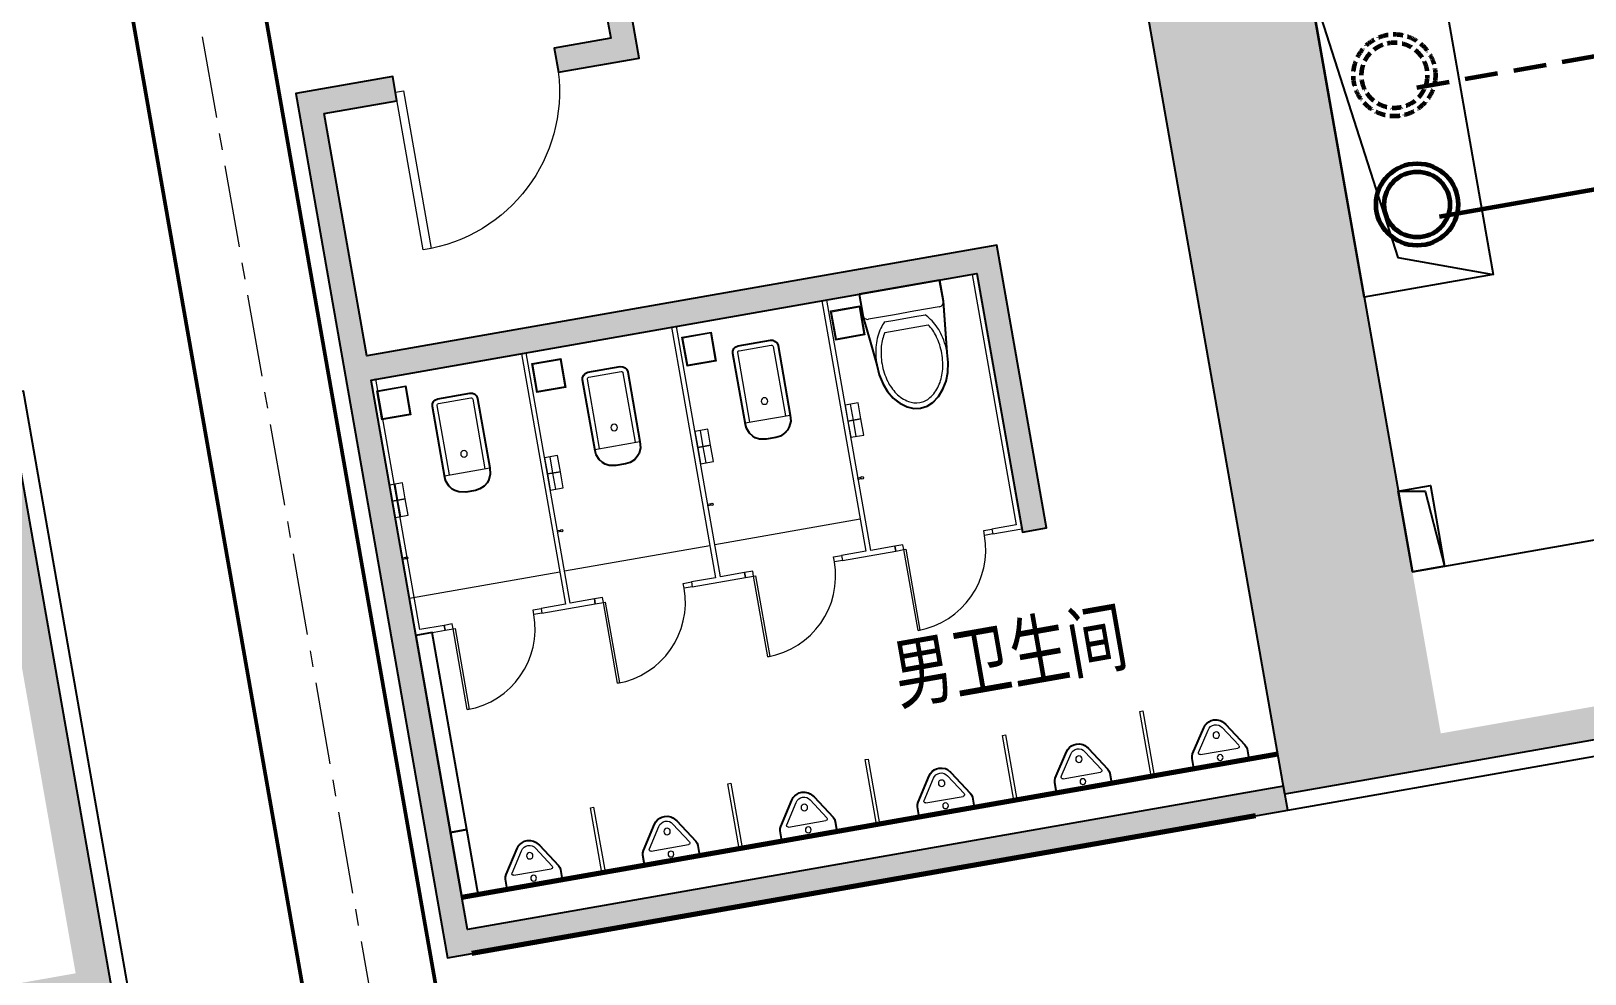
# Model space of a CAD drawing. Extents: x 268762 to 375185, y -23962 to 35476.
# Drawn here: x 335298 to 344771, y 6722 to 12470 of the extents above; entities that cross this region are included whole.
import ezdxf

# ---------------------------------------------------------------- set-up
doc = ezdxf.new("R2010")
doc.units = 0
doc.header["$LTSCALE"] = 400
doc.header["$MEASUREMENT"] = 0
doc.linetypes.add('CENTER', pattern=[2, 1.25, -0.25, 0.25, -0.25])
doc.linetypes.add('DASHED', pattern=[0.75, 0.5, -0.25])
for name, color, linetype, lineweight in [('A05-307S$0$BP_07_A-DOOR', 8, 'Continuous', 13), ('A05-307S$0$BP_07_A-FLOR-STRS', 8, 'Continuous', 13), ('A05-307S$0$BP_07_A-FLOR-TPTN', 8, 'Continuous', 13), ('A05-307S$0$BP_07_A-PATT-WALL', 8, 'Continuous', 13), ('A05-307S$0$BP_07_A-PLBG-FIXT', 8, 'Continuous', 13), ('A05-307S$0$BP_07_A-STRU-COLS', 8, 'Continuous', 25), ('A05-307S$0$BP_07_A-WALL-FULL', 8, 'Continuous', 70), ('A05-307S$0$BP_07_BP_14$0$A-DOOR', 8, 'Continuous', 9), ('A05-307S$0$BP_07_BP_14$0$TC_PLAN_CORE_TYP_000000$0$IRLP740', 8, 'Continuous', 9), ('A05-307S$0$BP_07_SHADE80', 8, 'Continuous', 25), ('A05-307S$0$PP_07_A-ANNO-RMNA-CH', 8, 'Continuous', 13), ('A05-307S$0$PP_07_A-MLWK-SURF', 8, 'Continuous', 25), ('A05-307S$0$PP_07_A-WALL-BLCK', 8, 'Continuous', 25), ('A05-307S$0$PP_07_A-WALL-FULL', 8, 'Continuous', 70), ('暖通-空调-冷水供水管', 4, 'Continuous', 60), ('暖通-空调-冷水回水管', 4, 'DASHED', 60), ('暖通-送风-2D边线', 2, 'Continuous', 50), ('暖通-送风-方风管中线', 8, 'CENTER', 15)]:
    doc.layers.add(name, color=color, linetype=linetype, lineweight=lineweight)
doc.styles.add('A05-307S$0$Standard', font='txt')

# ---------------------------------------------------------------- blocks, each defined once
blk = doc.blocks.new('A05-307S$0$A05_307S_dwg_BP_01$0$$lvtry$00000200-2122-Level 1')
at = {"layer": 'A05-307S$0$BP_07_A-PLBG-FIXT', "color": 0}
for p, q in [((-139.8, -40), (-139.8, -479.7)), ((-109.8, -40), (-109.8, -469.7)), ((99.8, 0), (-99.8, 0)), ((99.8, -30), (-99.8, -30)), ((109.8, -469.7), (109.8, -40)), ((139.8, -479.7), (139.8, -40)), ((139.8, -469.7), (-139.8, -469.7)), ((-29.8, -589.7), (29.8, -589.7))]:
    blk.add_line(p, q, dxfattribs=at)
blk.add_circle((0, -358.6), 20, dxfattribs=at)
for centre, radius, start, end in [((-99.8, -40), 40, 90, 180), ((-99.8, -40), 10, 90, 180), ((99.8, -40), 40, 360, 90), ((99.8, -40), 10, 360, 90), ((-29.8, -479.7), 110, 180, 270), ((29.8, -479.7), 110, 270, 360)]:
    blk.add_arc(centre, radius, start, end, dxfattribs=at)
at = {"layer": 'A05-307S$0$BP_07_SHADE80', "color": 0}
blk.add_lwpolyline([(-139.8, -40), (-139.8, -469.7), (-136.1, -508), (-121.4, -540.6), (-107.6, -557.4), (-86.7, -573.8), (-58.2, -585.9), (-29.8, -589.7), (29.8, -589.7), (70.5, -581.8), (94, -569), (107.6, -557.4), (124.7, -535.2), (137.2, -503.3), (139.8, -479.7), (139.8, -40), (137, -25.4), (128.1, -11.7), (118.7, -4.7), (99.8, 0), (-99.8, 0), (-114.7, -2.9), (-128.1, -11.7), (-136.5, -24.2)], close=True, dxfattribs=at)
blk = doc.blocks.new('A05-307S$0$A05_307S_dwg_$lvtry$00000209-2130-Level 1')
at = {"layer": 'A05-307S$0$BP_07_A-PLBG-FIXT', "color": 0}
for p, q in [((249.8, -128.9), (217.9, -442.7)), ((-134.9, -255.5), (134.1, -255.5))]:
    blk.add_line(p, q, dxfattribs=at)
for points in [[(-217.9, -442.7), (-249.8, -128.9), (-249.8, 0), (249.4, 0), (249.4, -128.9)], [(218.2, -160.1), (62.2, -160.1), (-59.2, -160.1), (-218.6, -160.1)], [(-125.8, -192.7), (-62.6, -192.7), (62.2, -192.7), (125, -192.7)]]:
    blk.add_lwpolyline(points, dxfattribs=at)
for centre, radius, start, end in [((-218.6, -128.9), 31.2, 180, 270), ((218.2, -128.9), 31.2, 270, 0), ((107, -411.6), 320.5, 144.65448, 163.66361), ((106.9, -412.8), 288.4, 146.95385, 164.30863), ((41.2, -365), 239.9, 134.1184, 144.65448), ((-41.9, -365.1), 239.9, 35.50976, 45.9225), ((-107.5, -413.2), 288.4, 15.8843, 33.13172), ((-107.6, -411.9), 320.5, 16.50063, 35.50976), ((210.8, -442), 428.7, 163.66361, 180.08212), ((210.8, -442), 396.3, 164.30863, 180.09647), ((-211.3, -442.7), 396.3, 0.09647, 15.8843), ((-211.2, -442.6), 428.7, 0.08212, 16.50063), ((210.8, -442), 428.7, 180.08212, 196.50063), ((210.8, -442), 396.3, 180.09647, 195.8843), ((-211.3, -442.7), 396.3, 344.30863, 0.09647), ((-211.2, -442.6), 428.7, 343.66361, 0.08212), ((107.1, -472.8), 320.5, 196.50063, 215.50976), ((107, -471.5), 288.4, 195.8843, 214.41391), ((-107.4, -471.9), 288.4, 325.77902, 344.30863), ((-107.5, -473.1), 320.5, 324.65448, 343.66361), ((41.4, -519.6), 239.9, 215.50976, 239.87159), ((41.4, -516.5), 208.9, 214.41391, 238.84636), ((-41.6, -516.6), 208.9, 301.34657, 325.77902), ((-41.7, -519.7), 239.9, 300.29265, 324.65448), ((0, -591), 157.3, 239.87159, 270.08212), ((0, -584.9), 128.9, 238.84636, 270.09647), ((0, -584.9), 128.9, 270.09647, 301.34657), ((0, -591), 157.3, 270.08212, 300.29265)]:
    blk.add_arc(centre, radius, start, end, dxfattribs=at)
at = {"layer": 'A05-307S$0$BP_07_SHADE80', "color": 0}
blk.add_lwpolyline([(-249.8, 0), (-249.8, -128.9), (-245.6, -170.8), (-233.9, -285.8), (-217.9, -442), (-213.4, -503.9), (-200.3, -563.8), (-181, -613.3), (-154.7, -658.9), (-120.1, -697), (-79, -727.1), (-40.8, -743), (0, -748.3), (41.2, -742.9), (79.3, -726.9), (120.3, -696.7), (154, -658.5), (181, -612.8), (200.1, -563.2), (213.1, -503.2), (217.9, -442.7), (249.2, -132), (249.2, 0)], close=True, dxfattribs=at)
blk = doc.blocks.new('A05-307S$0$A05_307S_dwg_$lvtry$00000219-2131-Level 1')
at = {"layer": 'A05-307S$0$BP_07_A-PLBG-FIXT', "color": 0}
for p, q in [((-161.9, -88.4), (-69.3, -230.6)), ((-124.2, -91.5), (-43.3, -215.6)), ((-115.8, -76), (115.8, -76)), ((43.3, -215.6), (124.2, -91.5)), ((69.3, -230.6), (161.9, -88.4))]:
    blk.add_line(p, q, dxfattribs=at)
blk.add_lwpolyline([(-170, -61.1), (-170, 0), (170, 0), (170, -61.1)], dxfattribs=at)
for centre, radius in [((0, -38), 17.7), ((0, -177), 20)]:
    blk.add_circle(centre, radius, dxfattribs=at)
for centre, radius, start, end in [((-120, -61.1), 50, 180, 213.0863), ((-115.8, -86), 10, 90, 213.0863), ((115.8, -86), 10, 326.9137, 90), ((120, -61.1), 50, 326.9137, 0), ((0, -190.6), 80, 210, 330), ((0, -190.6), 50, 210, 330)]:
    blk.add_arc(centre, radius, start, end, dxfattribs=at)
at = {"layer": 'A05-307S$0$BP_07_SHADE80', "color": 0}
blk.add_lwpolyline([(-170, 0), (-170, -61.1), (-167.9, -75.4), (-161.9, -88.4), (-67.1, -234.2), (-56.4, -247.4), (-44.4, -257.1), (-29.9, -264.8), (-15, -269.2), (0, -270.6), (20, -268), (38, -261), (50, -253), (69.3, -230.6), (161.9, -88.4), (167.9, -75.4), (170, -61.1), (170, 0)], close=True, dxfattribs=at)
blk = doc.blocks.new('A05-307S$0$A05_307S_dwg_BP_14$0$door-2124-Level 1')
at = {"layer": 'A05-307S$0$BP_07_BP_14$0$A-DOOR', "color": 0}
blk.add_lwpolyline([(0, 975), (0, 0), (50, 0), (50, 975), (0, 975)], dxfattribs=at)
at = {"layer": 'A05-307S$0$BP_07_BP_14$0$A-DOOR', "color": 0, "lineweight": 13}
blk.add_arc((25, 0), 975, 0.00007, 88.53079, dxfattribs=at)
blk = doc.blocks.new('A05-307S$0$A05_307S_dwg_987946163-2238-Level 1')
at = {"layer": 'A05-307S$0$BP_07_A-PLBG-FIXT', "color": 0}
for points in [[(-80.6, 49.2), (-80.6, -30.8), (19.4, -30.8), (19.4, 49.2)], [(19.4, 49.2), (19.4, -30.8), (119.4, -30.8), (119.4, 49.2)]]:
    blk.add_lwpolyline(points, close=True, dxfattribs=at)
blk.add_lwpolyline([(-80.6, 1), (19.4, 1), (119.4, 1)], dxfattribs=at)

msp = doc.modelspace()

# ---------------------------------------------------------------- hatches: boundary and pattern name
at = {"layer": 'A05-307S$0$BP_07_A-PATT-WALL'}
h = msp.add_hatch(color=8, dxfattribs=at)
h.paths.add_polyline_path([(335801.5, 6563.4), (335221.7, 9862.8), (335024.7, 9828.2), (335569.9, 6725.7), (334092.5, 6466.1), (334127.1, 6269.1)])
h.paths.add_polyline_path([(353579.1, 9687.4), (353579.1, 9687.4), (353042.5, 12740.6), (352057.6, 12567.5), (352386.5, 10696.2), (349481, 10185.6), (349654.2, 9200), (349605, 9191.3), (349639.4, 8995.1), (352553.7, 9507.2)])
h.paths.add_polyline_path([(345650.6, 8294.1), (345615.9, 8491.1), (343892.4, 8188.2), (341746.2, 20401.1), (343469.8, 20704), (343262.1, 21885.9), (340553.6, 21409.9), (342942.1, 7818.2), (344629.6, 8114.7)])
h.paths.add_polyline_path([(328660.9, 5308.6), (326272.4, 18900.3), (322825.3, 18294.5), (323032.9, 17112.6), (325889.2, 17614.6), (327862.3, 6386.6), (325006, 5884.7), (325213.7, 4702.8)])
h.paths.add_polyline_path([(312212.9, 2418.2), (312005.2, 3600.1), (309346, 3132.8), (307372.9, 14360.7), (310032.2, 14828), (309824.5, 16009.9), (303915, 14971.5), (304122.7, 13789.6), (306782, 14256.9), (308755, 3028.9), (306095.8, 2561.6), (306303.5, 1379.7), (307901.6, 1660.6)])
h.paths.add_polyline_path([(315463.1, 2989.3), (321569.6, 4062.4), (321361.9, 5244.3), (318505.6, 4742.4), (316532.6, 15970.3), (319388.7, 16472.5), (319181.1, 17654.2), (313074.7, 16581.1), (313282.4, 15399.2), (315941.6, 15866.5), (317914.7, 4638.5), (315255.5, 4171), (315307.4, 3875.8)])
h.paths.add_polyline_path([(303053.3, 808.6), (302845.5, 1990.5), (300186.3, 1523.2), (298213.3, 12751.1), (300872.5, 13218.4), (300664.8, 14400.3), (297020.7, 13759.9), (299409.1, 168.2), (301840.8, 595.5)])
h.paths.add_polyline_path([(334643.9, 11995), (334840.9, 12029.6), (334330.3, 14935.1), (333739.4, 14831.3), (333999, 13353.9), (334393, 13423.1), (334473.7, 12963.5)])
h.paths.add_polyline_path([(333733.2, 18333), (333413, 20155.1), (327552.8, 19125.3), (327587.4, 18928.3), (327627, 18702.9), (327760.5, 17943.4), (330469, 18419.4), (333029.8, 18869.4), (333142.3, 18229.2), (333339.2, 18263.8)])
h.paths.add_polyline_path([(340792.1, 21208.2), (340752.4, 21241.8), (340785.2, 21247.6)], flags=16)
for points in [[(338513.7, 12218.2), (339006.1, 12304.7), (338828.8, 13314.2), (341882, 13850.7), (341856, 13998.5), (338802.8, 13461.9), (338785.5, 13560.4), (338687, 13543.1), (338591.8, 14084.6), (338690.3, 14102.2), (338625.4, 14471.5), (338132.9, 14384.9), (338158.9, 14237.2), (338503.6, 14297.8), (338832.5, 12426.5), (338487.7, 12365.9)], [(342959.4, 7719.7), (342933.4, 7867.4), (337959.6, 6993.4), (337371.2, 10342.1), (341064.6, 10991.1), (341341.5, 9415.3), (341489.2, 9441.3), (341186.3, 11164.8), (337345.2, 10489.9), (337085.7, 11967.2), (337528.8, 12045.1), (337502.8, 12192.8), (336911.9, 12089), (337837.8, 6819.7)]]:
    msp.add_hatch(color=8, dxfattribs=at).paths.add_polyline_path(points, flags=0)

# ---------------------------------------------------------------- linework, layer by layer
at = {"layer": 'A05-307S$0$BP_07_A-DOOR', "color": 8}
for points in [[(341106.3, 9424.7), (341155.6, 9433.4), (341160.7, 9403.8), (341111.5, 9395.2)], [(340613.9, 9338.2), (340564.6, 9329.5), (340569.8, 9300), (340619, 9308.6)], [(340619, 9308.6), (340630.9, 9310.7), (340717.4, 8818.2), (340705.6, 8816.2)], [(340190.3, 9263.7), (340239.6, 9272.4), (340244.8, 9242.8), (340195.5, 9234.2)], [(339274.4, 9102.8), (339323.6, 9111.4), (339328.8, 9081.9), (339279.6, 9073.2)], [(339697.9, 9177.2), (339648.6, 9168.5), (339653.8, 9139), (339703.1, 9147.7)], [(339703.1, 9147.7), (339714.9, 9149.7), (339801.4, 8657.3), (339789.6, 8655.2)], [(338781.9, 9016.2), (338732.7, 9007.6), (338737.9, 8978), (338787.1, 8986.7)], [(338358.4, 8941.8), (338407.7, 8950.5), (338412.9, 8920.9), (338363.6, 8912.3)], [(338787.1, 8986.7), (338798.9, 8988.8), (338885.5, 8496.3), (338873.7, 8494.2)], [(337866, 8855.3), (337816.7, 8846.6), (337821.9, 8817.1), (337871.2, 8825.7)], [(337871.2, 8825.7), (337883, 8827.8), (337969.5, 8335.4), (337957.7, 8333.3)]]:
    msp.add_lwpolyline(points, close=True, dxfattribs=at)
for centre in [(340619, 9308.6), (339703.1, 9147.7), (338787.1, 8986.7), (337871.2, 8825.7)]:
    msp.add_arc(centre, 500, 279.96675, 9.96675, dxfattribs=at)
at = {"layer": 'A05-307S$0$BP_07_A-FLOR-STRS', "color": 8}
for p, q in [((339466.3, 9339.6), (340352.7, 9495.3)), ((338550.3, 9178.6), (339436.7, 9334.4)), ((337604.8, 9012.5), (338520.8, 9173.4))]:
    msp.add_line(p, q, dxfattribs=at)
at = {"layer": 'A05-307S$0$BP_07_A-FLOR-TPTN', "color": 8}
for points in [[(341303.3, 9459.3), (341155.6, 9433.4), (341160.7, 9403.8), (341338, 9435), (341064.6, 10991.1), (341035, 10985.9)], [(340387.3, 9298.4), (340239.6, 9272.4), (340244.8, 9242.8), (340407.3, 9271.4), (340569.8, 9300), (340564.6, 9329.5), (340416.9, 9303.5), (340148.6, 10830.2), (340119.1, 10825)], [(339471.4, 9137.4), (339323.6, 9111.4), (339328.8, 9081.9), (339491.3, 9110.4), (339653.8, 9139), (339648.6, 9168.5), (339500.9, 9142.6), (339232.6, 10669.2), (339203.1, 10664)], [(338737.9, 8978), (338732.7, 9007.6), (338584.9, 8981.6), (338316.7, 10508.2), (338287.1, 10503), (338555.4, 8976.4), (338407.7, 8950.5), (338412.9, 8920.9), (338575.4, 8949.5)], [(337644.6, 8785.9), (337821.9, 8817.1), (337816.7, 8846.6), (337669, 8820.7), (337400.7, 10347.3), (337371.2, 10342.1)]]:
    msp.add_lwpolyline(points, close=True, dxfattribs=at)
at = {"layer": 'A05-307S$0$BP_07_A-PLBG-FIXT', "color": 8}
for points in [[(340172.6, 10763.2), (340349.8, 10794.3), (340381, 10617), (340203.7, 10585.9)], [(340178.3, 10759.1), (340345.8, 10788.5), (340375.2, 10621.1), (340207.8, 10591.7)], [(339266.5, 10604), (339443.8, 10635.1), (339475, 10457.8), (339297.7, 10426.7)], [(339272.3, 10599.9), (339439.8, 10629.3), (339469.2, 10461.9), (339301.8, 10432.5)], [(338350.6, 10443), (338527.9, 10474.1), (338559, 10296.9), (338381.7, 10265.7)], [(338356.4, 10438.9), (338523.8, 10468.4), (338553.2, 10300.9), (338385.8, 10271.5)], [(337405.1, 10276.8), (337582.4, 10308), (337613.5, 10130.7), (337436.2, 10099.6)], [(337410.9, 10272.8), (337578.3, 10302.2), (337607.7, 10134.8), (337440.3, 10105.3)]]:
    msp.add_lwpolyline(points, close=True, dxfattribs=at)
for points in [[(340360.5, 9740.1), (340340.8, 9736.6), (340339, 9746.5), (340358.7, 9749.9)], [(339444.5, 9579.1), (339424.8, 9575.7), (339423.1, 9585.5), (339442.8, 9589)], [(338528.5, 9418.2), (338508.8, 9414.7), (338507.1, 9424.6), (338526.8, 9428)], [(337583, 9252), (337563.3, 9248.6), (337561.6, 9258.4), (337581.3, 9261.9)]]:
    msp.add_lwpolyline(points, dxfattribs=at)
for centre in [(340365.2, 9746), (339449.2, 9585), (338533.2, 9424.1), (337587.7, 9257.9)]:
    msp.add_circle(centre, 7.54, dxfattribs=at)
at = {"layer": 'A05-307S$0$BP_07_A-STRU-COLS', "color": 8}
for points in [[(340553.6, 21409.9), (343262.1, 21885.9), (343469.8, 20704), (341746.2, 20401.1), (343719.3, 9173.1), (345442.9, 9476), (345650.6, 8294.1), (342942.1, 7818.2)], [(333919.4, 7451), (335002.8, 7641.4), (334630.7, 9759), (335221.7, 9862.8), (335801.5, 6563.4), (334127.1, 6269.1)]]:
    msp.add_lwpolyline(points, close=True, dxfattribs=at)
at = {"layer": 'A05-307S$0$BP_07_A-WALL-FULL', "color": 8}
msp.add_line((342762.4, 7685.1), (337985.6, 6845.7), dxfattribs=at)
at = {"layer": 'A05-307S$0$BP_07_A-WALL-FULL', "color": 8, "lineweight": 25}
msp.add_lwpolyline([(341856, 13998.5), (338802.8, 13461.9), (338625.4, 14471.5), (338132.9, 14384.9), (338158.9, 14237.2), (338503.6, 14297.8), (338815.1, 12524.9), (338832.5, 12426.5), (338487.7, 12365.9), (338513.7, 12218.1), (339006.2, 12304.7), (338828.8, 13314.2), (341882, 13850.7)], dxfattribs=at)
msp.add_lwpolyline([(337085.6, 11967.2), (337528.8, 12045.1), (337502.8, 12192.8), (336911.9, 12089), (337837.8, 6819.7), (342959.4, 7719.7), (342933.4, 7867.4), (337959.6, 6993.4), (337371.2, 10342.1), (341064.6, 10991.1), (341341.5, 9415.3), (341489.2, 9441.2), (341186.3, 11164.8), (337345.2, 10489.8)], close=True, dxfattribs=at)
at = {"layer": 'A05-307S$0$BP_07_BP_14$0$TC_PLAN_CORE_TYP_000000$0$IRLP740', "color": 8}
for points in [[(342126.1, 7928.6), (342056.9, 8322.6), (342076.6, 8326.1), (342145.8, 7932.1)], [(341289, 7781.5), (341219.7, 8175.5), (341239.4, 8178.9), (341308.7, 7785)], [(340451.8, 7634.4), (340382.6, 8028.4), (340402.3, 8031.8), (340471.5, 7637.9)], [(339614.6, 7487.3), (339545.4, 7881.3), (339565.1, 7884.7), (339634.3, 7490.7)], [(338777.5, 7340.2), (338708.2, 7734.1), (338727.9, 7737.6), (338797.2, 7343.6)]]:
    msp.add_lwpolyline(points, dxfattribs=at)
at = {"layer": 'A05-307S$0$BP_07_SHADE80', "color": 8}
for points in [[(343078.9, 12817.3), (343866.4, 12955.7), (344212.5, 10985.9), (343425, 10847.5), (343078.9, 12817.3), (343630.5, 11088.4), (344212.5, 10985.9)], [(343632.7, 9665.6), (343829.7, 9700.2), (343916.3, 9207.8), (343719.3, 9173.1), (343632.7, 9665.6), (343797.5, 9665.6), (343916.3, 9207.8)]]:
    msp.add_lwpolyline(points, dxfattribs=at)
at = {"layer": 'A05-307S$0$PP_07_A-MLWK-SURF', "color": 8}
msp.add_lwpolyline([(337644.6, 8785.9), (337855.8, 7584.3), (337954.3, 7601.7), (337743.1, 8803.2)], close=True, dxfattribs=at)
at = {"layer": 'A05-307S$0$PP_07_A-WALL-BLCK', "color": 8}
for points in [[(333831.7, 6217.2), (333849, 6118.7), (335917.3, 6482.2), (335250.9, 10274.1), (335152.4, 10256.8)], [(342959.4, 7719.7), (345963.3, 8247.6), (345946, 8346.1)]]:
    msp.add_lwpolyline(points, dxfattribs=at)
at = {"layer": 'A05-307S$0$PP_07_A-WALL-FULL', "color": 8}
msp.add_line((337925.1, 7190.4), (342898.8, 8064.4), dxfattribs=at)
at = {"layer": 'A05-307S$0$PP_07_A-WALL-FULL', "color": 8, "lineweight": 25}
msp.add_lwpolyline([(337954.3, 7601.7), (337855.8, 7584.3), (337925.1, 7190.4), (338023.6, 7207.7)], close=True, dxfattribs=at)
at = {"layer": '暖通-空调-冷水供水管', "color": 8}
msp.add_line((343884.7, 11338.4), (345774.5, 11670.5), dxfattribs=at)
for radius in [250, 200]:
    msp.add_circle((343748.3, 11412.4), radius, dxfattribs=at)
at = {"layer": '暖通-空调-冷水回水管', "color": 8}
msp.add_line((343746.3, 12126.1), (345439.1, 12423.6), dxfattribs=at)
at = {"layer": '暖通-空调-冷水回水管', "color": 8, "ltscale": 0.3}
for radius in [250, 200]:
    msp.add_circle((343609.8, 12200.2), radius, dxfattribs=at)
at = {"layer": '暖通-送风-2D边线'}
for p, q in [((338347, 3344.7), (335074, 21970)), ((337559, 3206.3), (334286, 21831.5))]:
    msp.add_line(p, q, dxfattribs=at)
at = {"layer": '暖通-送风-方风管中线'}
msp.add_line((337953, 3275.5), (334680, 21900.7), dxfattribs=at)

# ---------------------------------------------------------------- block references
at = {"layer": 'A05-307S$0$BP_07_A-PATT-WALL', "color": 8, "extrusion": (0, 0, -1)}
for name, p, zscale, rotation in [('A05-307S$0$A05_307S_dwg_BP_14$0$door-2124-Level 1', (-337519.8, 12096.3), -1.000000000000002, 170.0331955579362), ('A05-307S$0$A05_307S_dwg_BP_01$0$$lvtry$00000200-2122-Level 1', (-339707.4, 10567.6), -0.9999999999999984, 350.0332500272774), ('A05-307S$0$A05_307S_dwg_BP_01$0$$lvtry$00000200-2122-Level 1', (-338791.4, 10406.6), -0.9999999999999984, 350.0332500272774), ('A05-307S$0$A05_307S_dwg_BP_01$0$$lvtry$00000200-2122-Level 1', (-337875.5, 10245.6), -0.9999999999999984, 350.0332500272774), ('A05-307S$0$A05_307S_dwg_$lvtry$00000219-2131-Level 1', (-342554.6, 8003.9), -0.9999999999999984, 170.0332500272774), ('A05-307S$0$A05_307S_dwg_$lvtry$00000219-2131-Level 1', (-341717.4, 7856.8), -0.9999999999999984, 170.0332500272774), ('A05-307S$0$A05_307S_dwg_$lvtry$00000219-2131-Level 1', (-340880.2, 7709.7), -0.9999999999999984, 170.0332500272774), ('A05-307S$0$A05_307S_dwg_$lvtry$00000219-2131-Level 1', (-340043.1, 7562.6), -0.9999999999999984, 170.0332500272774), ('A05-307S$0$A05_307S_dwg_$lvtry$00000219-2131-Level 1', (-339205.9, 7415.5), -0.9999999999999984, 170.0332500272774), ('A05-307S$0$A05_307S_dwg_$lvtry$00000219-2131-Level 1', (-338368.7, 7268.3), -0.9999999999999984, 170.0332500272774)]:
    msp.add_blockref(name, p, dxfattribs=dict(at, zscale=zscale, rotation=rotation))
at = {"layer": 'A05-307S$0$BP_07_A-PATT-WALL', "color": 8}
for name, p, rotation in [('A05-307S$0$A05_307S_dwg_$lvtry$00000209-2130-Level 1', (340592, 10908.1), 9.966749972722557), ('A05-307S$0$A05_307S_dwg_987946163-2238-Level 1', (340305.4, 10116), 279.9667499727225), ('A05-307S$0$A05_307S_dwg_987946163-2238-Level 1', (339389.4, 9955), 279.9667499727225), ('A05-307S$0$A05_307S_dwg_987946163-2238-Level 1', (338473.5, 9794), 279.9667499727225), ('A05-307S$0$A05_307S_dwg_987946163-2238-Level 1', (337528, 9627.9), 279.9667499727225)]:
    msp.add_blockref(name, p, dxfattribs=dict(at, rotation=rotation))

# ---------------------------------------------------------------- texts
at = {"layer": 'A05-307S$0$PP_07_A-ANNO-RMNA-CH', "color": 0, "lineweight": 35, "insert": (341233.9, 8837.6), "char_height": 350.425, "width": 1744.264, "attachment_point": 2, "rotation": 9.96675, "line_spacing_factor": 0.938532, "style": 'A05-307S$0$Standard'}
msp.add_mtext('{\\fSimSun|b0|i0|c134|p2;\\W0.75;男卫生间}', dxfattribs=at)

doc.saveas('drawing.dxf')
